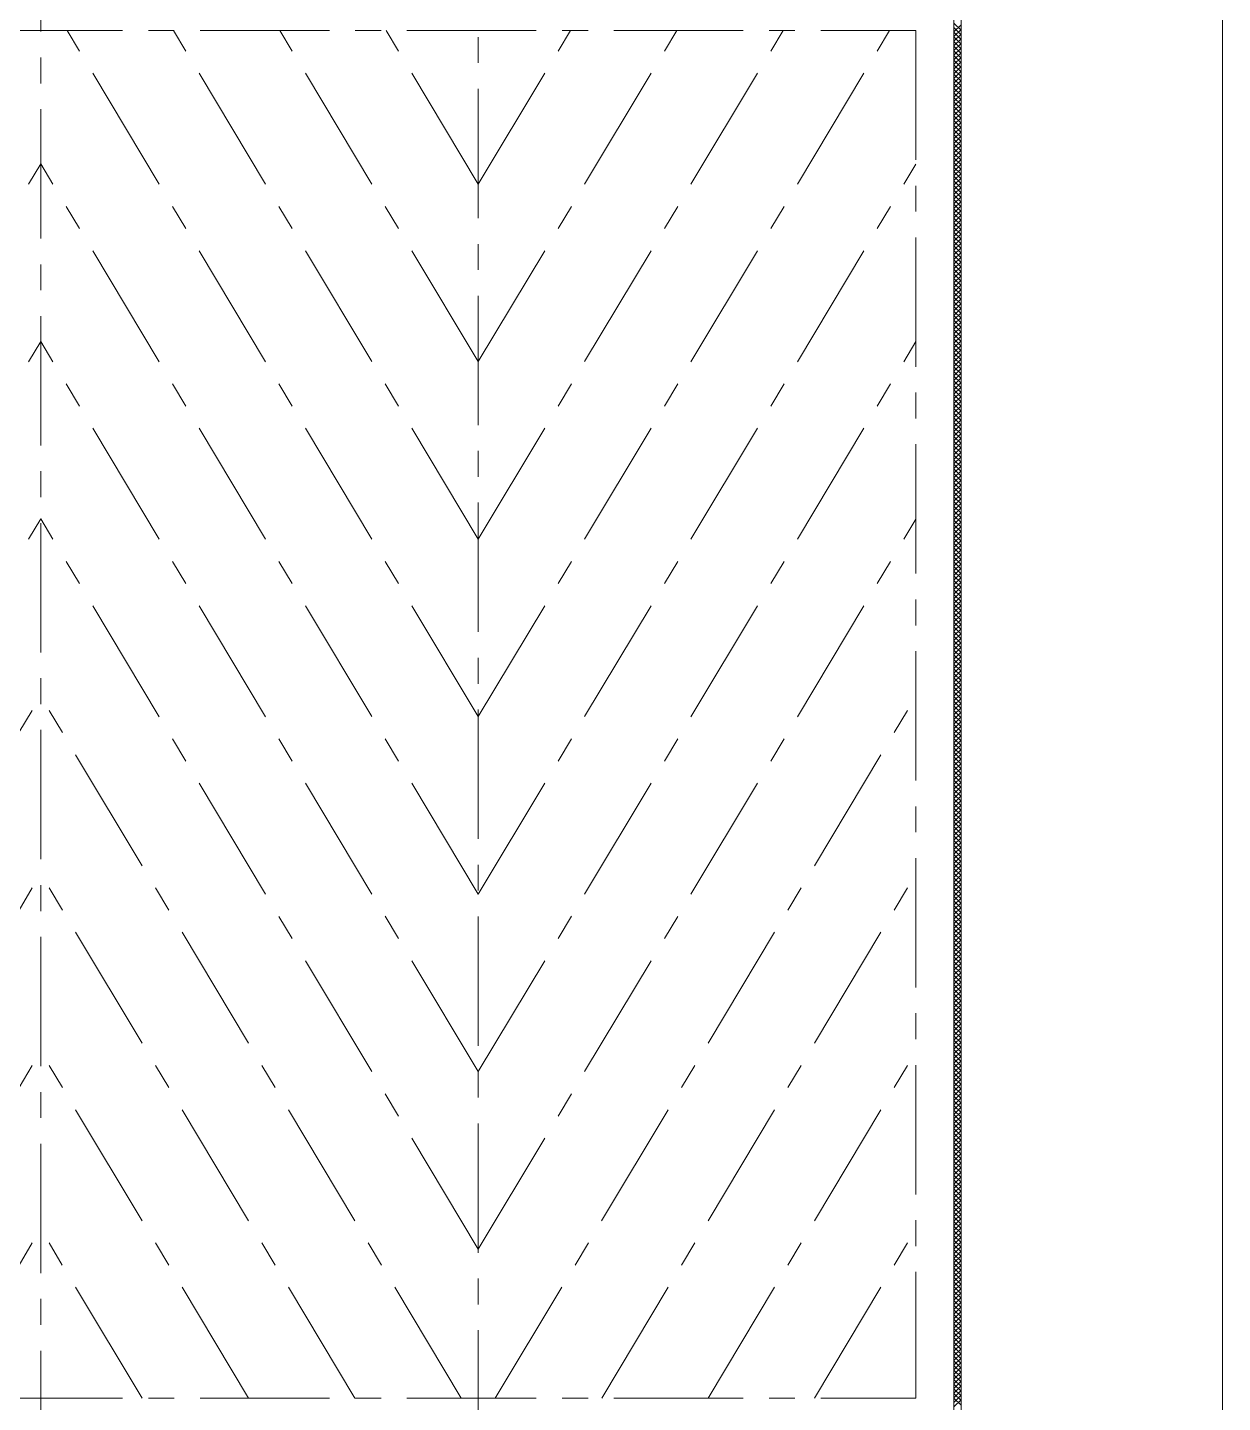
# Model space of a CAD drawing. Header units: millimetres. Extents: x -394 to 6212, y -2458 to 809.
# Drawn here: x 2861.13 to 2884.23, y -1869.96 to -1843.38 of the extents above; entities that cross this region are included whole.
import ezdxf

# ---------------------------------------------------------------- set-up
doc = ezdxf.new("R2010")
doc.units = ezdxf.units.MM
doc.linetypes.add('CENTERX2', pattern=[4, 2.5, -0.5, 0.5, -0.5])
for name, color, linetype, lineweight, true_color in [('1', 1, 'Continuous', 18, 0xff0000), ('2', 2, 'Continuous', 18, 0xffff00), ('3', 3, 'CENTERX2', 18, 0x00ff00)]:
    doc.layers.add(name, color=color, linetype=linetype, lineweight=lineweight, true_color=true_color)

msp = doc.modelspace()

# ---------------------------------------------------------------- linework, layer by layer
at = {"layer": '1'}
for p, q in [((2884.23314, -1823.93368), (2884.23314, -1889.18445)), ((2879.17746, -1832.83929), (2879.17746, -1880.27884)), ((2879.03907, -1842.19265), (2879.03907, -1870.92548))]:
    msp.add_line(p, q, dxfattribs=at)
at = {"layer": '2'}
for p, q in [((2879.17746, -1843.42962), (2879.03907, -1843.29123)), ((2879.03907, -1843.4647), (2879.17746, -1843.32631)), ((2879.17746, -1843.51942), (2879.03907, -1843.38103)), ((2879.03907, -1843.55451), (2879.17746, -1843.41612)), ((2879.17746, -1843.60922), (2879.03907, -1843.47083)), ((2879.03907, -1843.64431), (2879.17746, -1843.50592)), ((2879.17746, -1843.69903), (2879.03907, -1843.56064)), ((2879.03907, -1843.73411), (2879.17746, -1843.59572)), ((2879.17746, -1843.78883), (2879.03907, -1843.65044)), ((2879.03907, -1843.82391), (2879.17746, -1843.68552)), ((2879.17746, -1843.87863), (2879.03907, -1843.74024)), ((2879.03907, -1843.91372), (2879.17746, -1843.77533)), ((2879.17746, -1843.96843), (2879.03907, -1843.83005)), ((2879.03907, -1844.00352), (2879.17746, -1843.86513)), ((2879.17746, -1844.05824), (2879.03907, -1843.91985)), ((2879.03907, -1844.09332), (2879.17746, -1843.95493)), ((2879.17746, -1844.14804), (2879.03907, -1844.00965)), ((2879.03907, -1844.18312), (2879.17746, -1844.04473)), ((2879.17746, -1844.23784), (2879.03907, -1844.09945)), ((2879.03907, -1844.27293), (2879.17746, -1844.13454)), ((2879.17746, -1844.32764), (2879.03907, -1844.18926)), ((2879.03907, -1844.36273), (2879.17746, -1844.22434)), ((2879.17746, -1844.41745), (2879.03907, -1844.27906)), ((2879.03907, -1844.45253), (2879.17746, -1844.31414)), ((2879.17746, -1844.50725), (2879.03907, -1844.36886)), ((2879.03907, -1844.54233), (2879.17746, -1844.40394)), ((2879.17746, -1844.59705), (2879.03907, -1844.45866)), ((2879.03907, -1844.63214), (2879.17746, -1844.49375)), ((2879.17746, -1844.68686), (2879.03907, -1844.54847)), ((2879.03907, -1844.72194), (2879.17746, -1844.58355)), ((2879.17746, -1844.77666), (2879.03907, -1844.63827)), ((2879.03907, -1844.81174), (2879.17746, -1844.67335)), ((2879.17746, -1844.86646), (2879.03907, -1844.72807)), ((2879.03907, -1844.90154), (2879.17746, -1844.76315)), ((2879.17746, -1844.95626), (2879.03907, -1844.81787)), ((2879.03907, -1844.99135), (2879.17746, -1844.85296)), ((2879.17746, -1845.04607), (2879.03907, -1844.90768)), ((2879.03907, -1845.08115), (2879.17746, -1844.94276)), ((2879.17746, -1845.13587), (2879.03907, -1844.99748)), ((2879.03907, -1845.17095), (2879.17746, -1845.03256)), ((2879.17746, -1845.22567), (2879.03907, -1845.08728)), ((2879.03907, -1845.26075), (2879.17746, -1845.12236)), ((2879.17746, -1845.31547), (2879.03907, -1845.17708)), ((2879.03907, -1845.35056), (2879.17746, -1845.21217)), ((2879.17746, -1845.40528), (2879.03907, -1845.26689)), ((2879.03907, -1845.44036), (2879.17746, -1845.30197)), ((2879.17746, -1845.49508), (2879.03907, -1845.35669)), ((2879.03907, -1845.53016), (2879.17746, -1845.39177)), ((2879.17746, -1845.58488), (2879.03907, -1845.44649)), ((2879.03907, -1845.61996), (2879.17746, -1845.48157)), ((2879.17746, -1845.67468), (2879.03907, -1845.53629)), ((2879.03907, -1845.70977), (2879.17746, -1845.57138)), ((2879.17746, -1845.76449), (2879.03907, -1845.6261)), ((2879.03907, -1845.79957), (2879.17746, -1845.66118)), ((2879.17746, -1845.85429), (2879.03907, -1845.7159)), ((2879.03907, -1845.88937), (2879.17746, -1845.75098)), ((2879.17746, -1845.94409), (2879.03907, -1845.8057)), ((2879.03907, -1845.97917), (2879.17746, -1845.84079)), ((2879.17746, -1846.03389), (2879.03907, -1845.8955)), ((2879.03907, -1846.06898), (2879.17746, -1845.93059)), ((2879.17746, -1846.1237), (2879.03907, -1845.98531)), ((2879.03907, -1846.15878), (2879.17746, -1846.02039)), ((2879.17746, -1846.2135), (2879.03907, -1846.07511)), ((2879.03907, -1846.24858), (2879.17746, -1846.11019)), ((2879.17746, -1846.3033), (2879.03907, -1846.16491)), ((2879.03907, -1846.33838), (2879.17746, -1846.2)), ((2879.17746, -1846.3931), (2879.03907, -1846.25471)), ((2879.03907, -1846.42819), (2879.17746, -1846.2898)), ((2879.17746, -1846.48291), (2879.03907, -1846.34452)), ((2879.03907, -1846.51799), (2879.17746, -1846.3796)), ((2879.17746, -1846.57271), (2879.03907, -1846.43432)), ((2879.03907, -1846.60779), (2879.17746, -1846.4694)), ((2879.17746, -1846.66251), (2879.03907, -1846.52412)), ((2879.03907, -1846.6976), (2879.17746, -1846.55921)), ((2879.17746, -1846.75231), (2879.03907, -1846.61392)), ((2879.03907, -1846.7874), (2879.17746, -1846.64901)), ((2879.17746, -1846.84212), (2879.03907, -1846.70373)), ((2879.03907, -1846.8772), (2879.17746, -1846.73881)), ((2879.17746, -1846.93192), (2879.03907, -1846.79353)), ((2879.03907, -1846.967), (2879.17746, -1846.82861)), ((2879.17746, -1847.02172), (2879.03907, -1846.88333)), ((2879.03907, -1847.05681), (2879.17746, -1846.91842)), ((2879.17746, -1847.11152), (2879.03907, -1846.97313)), ((2879.03907, -1847.14661), (2879.17746, -1847.00822)), ((2879.17746, -1847.20133), (2879.03907, -1847.06294)), ((2879.03907, -1847.23641), (2879.17746, -1847.09802)), ((2879.17746, -1847.29113), (2879.03907, -1847.15274)), ((2879.03907, -1847.32621), (2879.17746, -1847.18782)), ((2879.17746, -1847.38093), (2879.03907, -1847.24254)), ((2879.03907, -1847.41602), (2879.17746, -1847.27763)), ((2879.17746, -1847.47073), (2879.03907, -1847.33234)), ((2879.03907, -1847.50582), (2879.17746, -1847.36743)), ((2879.17746, -1847.56054), (2879.03907, -1847.42215)), ((2879.03907, -1847.59562), (2879.17746, -1847.45723)), ((2879.17746, -1847.65034), (2879.03907, -1847.51195)), ((2879.03907, -1847.68542), (2879.17746, -1847.54703)), ((2879.17746, -1847.74014), (2879.03907, -1847.60175)), ((2879.03907, -1847.77523), (2879.17746, -1847.63684)), ((2879.17746, -1847.82994), (2879.03907, -1847.69156)), ((2879.03907, -1847.86503), (2879.17746, -1847.72664)), ((2879.17746, -1847.91975), (2879.03907, -1847.78136)), ((2879.03907, -1847.95483), (2879.17746, -1847.81644)), ((2879.17746, -1848.00955), (2879.03907, -1847.87116)), ((2879.03907, -1848.04463), (2879.17746, -1847.90624)), ((2879.17746, -1848.09935), (2879.03907, -1847.96096)), ((2879.03907, -1848.13444), (2879.17746, -1847.99605)), ((2879.17746, -1848.18915), (2879.03907, -1848.05077)), ((2879.03907, -1848.22424), (2879.17746, -1848.08585)), ((2879.17746, -1848.27896), (2879.03907, -1848.14057)), ((2879.03907, -1848.31404), (2879.17746, -1848.17565)), ((2879.17746, -1848.36876), (2879.03907, -1848.23037)), ((2879.03907, -1848.40384), (2879.17746, -1848.26545)), ((2879.17746, -1848.45856), (2879.03907, -1848.32017)), ((2879.03907, -1848.49365), (2879.17746, -1848.35526)), ((2879.17746, -1848.54837), (2879.03907, -1848.40998)), ((2879.03907, -1848.58345), (2879.17746, -1848.44506)), ((2879.17746, -1848.63817), (2879.03907, -1848.49978)), ((2879.03907, -1848.67325), (2879.17746, -1848.53486)), ((2879.17746, -1848.72797), (2879.03907, -1848.58958)), ((2879.03907, -1848.76305), (2879.17746, -1848.62466)), ((2879.17746, -1848.81777), (2879.03907, -1848.67938)), ((2879.03907, -1848.85286), (2879.17746, -1848.71447)), ((2879.17746, -1848.90758), (2879.03907, -1848.76919)), ((2879.03907, -1848.94266), (2879.17746, -1848.80427)), ((2879.17746, -1848.99738), (2879.03907, -1848.85899)), ((2879.03907, -1849.03246), (2879.17746, -1848.89407)), ((2879.17746, -1849.08718), (2879.03907, -1848.94879)), ((2879.03907, -1849.12226), (2879.17746, -1848.98387)), ((2879.17746, -1849.17698), (2879.03907, -1849.03859)), ((2879.03907, -1849.21207), (2879.17746, -1849.07368)), ((2879.17746, -1849.26679), (2879.03907, -1849.1284)), ((2879.03907, -1849.30187), (2879.17746, -1849.16348)), ((2879.17746, -1849.35659), (2879.03907, -1849.2182)), ((2879.03907, -1849.39167), (2879.17746, -1849.25328)), ((2879.17746, -1849.44639), (2879.03907, -1849.308)), ((2879.03907, -1849.48147), (2879.17746, -1849.34308)), ((2879.17746, -1849.53619), (2879.03907, -1849.3978)), ((2879.03907, -1849.57128), (2879.17746, -1849.43289)), ((2879.17746, -1849.626), (2879.03907, -1849.48761)), ((2879.03907, -1849.66108), (2879.17746, -1849.52269)), ((2879.17746, -1849.7158), (2879.03907, -1849.57741)), ((2879.03907, -1849.75088), (2879.17746, -1849.61249)), ((2879.17746, -1849.8056), (2879.03907, -1849.66721)), ((2879.03907, -1849.84068), (2879.17746, -1849.7023)), ((2879.17746, -1849.8954), (2879.03907, -1849.75701)), ((2879.03907, -1849.93049), (2879.17746, -1849.7921)), ((2879.17746, -1849.98521), (2879.03907, -1849.84682)), ((2879.03907, -1850.02029), (2879.17746, -1849.8819)), ((2879.17746, -1850.07501), (2879.03907, -1849.93662)), ((2879.03907, -1850.11009), (2879.17746, -1849.9717)), ((2879.17746, -1850.16481), (2879.03907, -1850.02642)), ((2879.03907, -1850.19989), (2879.17746, -1850.06151)), ((2879.17746, -1850.25461), (2879.03907, -1850.11622)), ((2879.03907, -1850.2897), (2879.17746, -1850.15131)), ((2879.17746, -1850.34442), (2879.03907, -1850.20603)), ((2879.03907, -1850.3795), (2879.17746, -1850.24111)), ((2879.17746, -1850.43422), (2879.03907, -1850.29583)), ((2879.03907, -1850.4693), (2879.17746, -1850.33091)), ((2879.17746, -1850.52402), (2879.03907, -1850.38563)), ((2879.03907, -1850.55911), (2879.17746, -1850.42072)), ((2879.17746, -1850.61382), (2879.03907, -1850.47543)), ((2879.03907, -1850.64891), (2879.17746, -1850.51052)), ((2879.17746, -1850.70363), (2879.03907, -1850.56524)), ((2879.03907, -1850.73871), (2879.17746, -1850.60032)), ((2879.17746, -1850.79343), (2879.03907, -1850.65504)), ((2879.03907, -1850.82851), (2879.17746, -1850.69012)), ((2879.17746, -1850.88323), (2879.03907, -1850.74484)), ((2879.03907, -1850.91832), (2879.17746, -1850.77993)), ((2879.17746, -1850.97303), (2879.03907, -1850.83464)), ((2879.03907, -1851.00812), (2879.17746, -1850.86973)), ((2879.17746, -1851.06284), (2879.03907, -1850.92445)), ((2879.03907, -1851.09792), (2879.17746, -1850.95953)), ((2879.17746, -1851.15264), (2879.03907, -1851.01425)), ((2879.03907, -1851.18772), (2879.17746, -1851.04933)), ((2879.17746, -1851.24244), (2879.03907, -1851.10405)), ((2879.03907, -1851.27753), (2879.17746, -1851.13914)), ((2879.17746, -1851.33224), (2879.03907, -1851.19386)), ((2879.03907, -1851.36733), (2879.17746, -1851.22894)), ((2879.17746, -1851.42205), (2879.03907, -1851.28366)), ((2879.03907, -1851.45713), (2879.17746, -1851.31874)), ((2879.17746, -1851.51185), (2879.03907, -1851.37346)), ((2879.03907, -1851.54693), (2879.17746, -1851.40854)), ((2879.17746, -1851.60165), (2879.03907, -1851.46326)), ((2879.03907, -1851.63674), (2879.17746, -1851.49835)), ((2879.17746, -1851.69145), (2879.03907, -1851.55307)), ((2879.03907, -1851.72654), (2879.17746, -1851.58815)), ((2879.17746, -1851.78126), (2879.03907, -1851.64287)), ((2879.03907, -1851.81634), (2879.17746, -1851.67795)), ((2879.17746, -1851.87106), (2879.03907, -1851.73267)), ((2879.03907, -1851.90614), (2879.17746, -1851.76775)), ((2879.17746, -1851.96086), (2879.03907, -1851.82247)), ((2879.03907, -1851.99595), (2879.17746, -1851.85756)), ((2879.17746, -1852.05067), (2879.03907, -1851.91228)), ((2879.03907, -1852.08575), (2879.17746, -1851.94736)), ((2879.17746, -1852.14047), (2879.03907, -1852.00208)), ((2879.03907, -1852.17555), (2879.17746, -1852.03716)), ((2879.17746, -1852.23027), (2879.03907, -1852.09188)), ((2879.03907, -1852.26535), (2879.17746, -1852.12696)), ((2879.17746, -1852.32007), (2879.03907, -1852.18168)), ((2879.03907, -1852.35516), (2879.17746, -1852.21677)), ((2879.17746, -1852.40988), (2879.03907, -1852.27149)), ((2879.03907, -1852.44496), (2879.17746, -1852.30657)), ((2879.17746, -1852.49968), (2879.03907, -1852.36129)), ((2879.03907, -1852.53476), (2879.17746, -1852.39637)), ((2879.17746, -1852.58948), (2879.03907, -1852.45109)), ((2879.03907, -1852.62456), (2879.17746, -1852.48617)), ((2879.17746, -1852.67928), (2879.03907, -1852.54089)), ((2879.03907, -1852.71437), (2879.17746, -1852.57598)), ((2879.17746, -1852.76909), (2879.03907, -1852.6307)), ((2879.03907, -1852.80417), (2879.17746, -1852.66578)), ((2879.17746, -1852.85889), (2879.03907, -1852.7205)), ((2879.03907, -1852.89397), (2879.17746, -1852.75558)), ((2879.17746, -1852.94869), (2879.03907, -1852.8103)), ((2879.03907, -1852.98377), (2879.17746, -1852.84538)), ((2879.17746, -1853.03849), (2879.03907, -1852.9001)), ((2879.03907, -1853.07358), (2879.17746, -1852.93519)), ((2879.17746, -1853.1283), (2879.03907, -1852.98991)), ((2879.03907, -1853.16338), (2879.17746, -1853.02499)), ((2879.17746, -1853.2181), (2879.03907, -1853.07971)), ((2879.03907, -1853.25318), (2879.17746, -1853.11479)), ((2879.17746, -1853.3079), (2879.03907, -1853.16951)), ((2879.03907, -1853.34298), (2879.17746, -1853.2046)), ((2879.17746, -1853.3977), (2879.03907, -1853.25931)), ((2879.03907, -1853.43279), (2879.17746, -1853.2944)), ((2879.17746, -1853.48751), (2879.03907, -1853.34912)), ((2879.03907, -1853.52259), (2879.17746, -1853.3842)), ((2879.17746, -1853.57731), (2879.03907, -1853.43892)), ((2879.03907, -1853.61239), (2879.17746, -1853.474)), ((2879.17746, -1853.66711), (2879.03907, -1853.52872)), ((2879.03907, -1853.70219), (2879.17746, -1853.56381)), ((2879.17746, -1853.75691), (2879.03907, -1853.61852)), ((2879.03907, -1853.792), (2879.17746, -1853.65361)), ((2879.17746, -1853.84672), (2879.03907, -1853.70833)), ((2879.03907, -1853.8818), (2879.17746, -1853.74341)), ((2879.17746, -1853.93652), (2879.03907, -1853.79813)), ((2879.03907, -1853.9716), (2879.17746, -1853.83321)), ((2879.17746, -1854.02632), (2879.03907, -1853.88793)), ((2879.03907, -1854.06141), (2879.17746, -1853.92302)), ((2879.17746, -1854.11612), (2879.03907, -1853.97773)), ((2879.03907, -1854.15121), (2879.17746, -1854.01282)), ((2879.17746, -1854.20593), (2879.03907, -1854.06754)), ((2879.03907, -1854.24101), (2879.17746, -1854.10262)), ((2879.17746, -1854.29573), (2879.03907, -1854.15734)), ((2879.03907, -1854.33081), (2879.17746, -1854.19242)), ((2879.17746, -1854.38553), (2879.03907, -1854.24714)), ((2879.03907, -1854.42062), (2879.17746, -1854.28223)), ((2879.17746, -1854.47533), (2879.03907, -1854.33694)), ((2879.03907, -1854.51042), (2879.17746, -1854.37203)), ((2879.17746, -1854.56514), (2879.03907, -1854.42675)), ((2879.03907, -1854.60022), (2879.17746, -1854.46183)), ((2879.17746, -1854.65494), (2879.03907, -1854.51655)), ((2879.03907, -1854.69002), (2879.17746, -1854.55163)), ((2879.17746, -1854.74474), (2879.03907, -1854.60635)), ((2879.03907, -1854.77983), (2879.17746, -1854.64144)), ((2879.17746, -1854.83454), (2879.03907, -1854.69615)), ((2879.03907, -1854.86963), (2879.17746, -1854.73124)), ((2879.17746, -1854.92435), (2879.03907, -1854.78596)), ((2879.03907, -1854.95943), (2879.17746, -1854.82104)), ((2879.17746, -1855.01415), (2879.03907, -1854.87576)), ((2879.03907, -1855.04923), (2879.17746, -1854.91084)), ((2879.17746, -1855.10395), (2879.03907, -1854.96556)), ((2879.03907, -1855.13904), (2879.17746, -1855.00065)), ((2879.17746, -1855.19375), (2879.03907, -1855.05537)), ((2879.03907, -1855.22884), (2879.17746, -1855.09045)), ((2879.17746, -1855.28356), (2879.03907, -1855.14517)), ((2879.03907, -1855.31864), (2879.17746, -1855.18025)), ((2879.17746, -1855.37336), (2879.03907, -1855.23497)), ((2879.03907, -1855.40844), (2879.17746, -1855.27005)), ((2879.17746, -1855.46316), (2879.03907, -1855.32477)), ((2879.03907, -1855.49825), (2879.17746, -1855.35986)), ((2879.17746, -1855.55296), (2879.03907, -1855.41458)), ((2879.03907, -1855.58805), (2879.17746, -1855.44966)), ((2879.17746, -1855.64277), (2879.03907, -1855.50438)), ((2879.03907, -1855.67785), (2879.17746, -1855.53946)), ((2879.17746, -1855.73257), (2879.03907, -1855.59418)), ((2879.03907, -1855.76765), (2879.17746, -1855.62926)), ((2879.17746, -1855.82237), (2879.03907, -1855.68398)), ((2879.03907, -1855.85746), (2879.17746, -1855.71907)), ((2879.17746, -1855.91218), (2879.03907, -1855.77379)), ((2879.03907, -1855.94726), (2879.17746, -1855.80887)), ((2879.17746, -1856.00198), (2879.03907, -1855.86359)), ((2879.03907, -1856.03706), (2879.17746, -1855.89867)), ((2879.17746, -1856.09178), (2879.03907, -1855.95339)), ((2879.03907, -1856.12686), (2879.17746, -1855.98847)), ((2879.17746, -1856.18158), (2879.03907, -1856.04319)), ((2879.03907, -1856.21667), (2879.17746, -1856.07828)), ((2879.17746, -1856.27139), (2879.03907, -1856.133)), ((2879.03907, -1856.30647), (2879.17746, -1856.16808)), ((2879.17746, -1856.36119), (2879.03907, -1856.2228)), ((2879.03907, -1856.39627), (2879.17746, -1856.25788)), ((2879.17746, -1856.45099), (2879.03907, -1856.3126)), ((2879.03907, -1856.48607), (2879.17746, -1856.34768)), ((2879.17746, -1856.54079), (2879.03907, -1856.4024)), ((2879.03907, -1856.57588), (2879.17746, -1856.43749)), ((2879.17746, -1856.6306), (2879.03907, -1856.49221)), ((2879.03907, -1856.66568), (2879.17746, -1856.52729)), ((2879.17746, -1856.7204), (2879.03907, -1856.58201)), ((2879.03907, -1856.75548), (2879.17746, -1856.61709)), ((2879.17746, -1856.8102), (2879.03907, -1856.67181)), ((2879.03907, -1856.84528), (2879.17746, -1856.70689)), ((2879.17746, -1856.9), (2879.03907, -1856.76161)), ((2879.03907, -1856.93509), (2879.17746, -1856.7967)), ((2879.17746, -1856.98981), (2879.03907, -1856.85142)), ((2879.03907, -1857.02489), (2879.17746, -1856.8865)), ((2879.17746, -1857.07961), (2879.03907, -1856.94122)), ((2879.03907, -1857.11469), (2879.17746, -1856.9763)), ((2879.17746, -1857.16941), (2879.03907, -1857.03102)), ((2879.03907, -1857.20449), (2879.17746, -1857.06611)), ((2879.17746, -1857.25921), (2879.03907, -1857.12082)), ((2879.03907, -1857.2943), (2879.17746, -1857.15591)), ((2879.17746, -1857.34902), (2879.03907, -1857.21063)), ((2879.03907, -1857.3841), (2879.17746, -1857.24571)), ((2879.17746, -1857.43882), (2879.03907, -1857.30043)), ((2879.03907, -1857.4739), (2879.17746, -1857.33551)), ((2879.17746, -1857.52862), (2879.03907, -1857.39023)), ((2879.03907, -1857.5637), (2879.17746, -1857.42532)), ((2879.17746, -1857.61842), (2879.03907, -1857.48003)), ((2879.03907, -1857.65351), (2879.17746, -1857.51512)), ((2879.17746, -1857.70823), (2879.03907, -1857.56984)), ((2879.03907, -1857.74331), (2879.17746, -1857.60492)), ((2879.17746, -1857.79803), (2879.03907, -1857.65964)), ((2879.03907, -1857.83311), (2879.17746, -1857.69472)), ((2879.17746, -1857.88783), (2879.03907, -1857.74944)), ((2879.03907, -1857.92292), (2879.17746, -1857.78453)), ((2879.17746, -1857.97763), (2879.03907, -1857.83924)), ((2879.03907, -1858.01272), (2879.17746, -1857.87433)), ((2879.17746, -1858.06744), (2879.03907, -1857.92905)), ((2879.03907, -1858.10252), (2879.17746, -1857.96413)), ((2879.17746, -1858.15724), (2879.03907, -1858.01885)), ((2879.03907, -1858.19232), (2879.17746, -1858.05393)), ((2879.17746, -1858.24704), (2879.03907, -1858.10865)), ((2879.03907, -1858.28213), (2879.17746, -1858.14374)), ((2879.17746, -1858.33684), (2879.03907, -1858.19845)), ((2879.03907, -1858.37193), (2879.17746, -1858.23354)), ((2879.17746, -1858.42665), (2879.03907, -1858.28826)), ((2879.03907, -1858.46173), (2879.17746, -1858.32334)), ((2879.17746, -1858.51645), (2879.03907, -1858.37806)), ((2879.03907, -1858.55153), (2879.17746, -1858.41314)), ((2879.17746, -1858.60625), (2879.03907, -1858.46786)), ((2879.03907, -1858.64134), (2879.17746, -1858.50295)), ((2879.17746, -1858.69605), (2879.03907, -1858.55767)), ((2879.03907, -1858.73114), (2879.17746, -1858.59275)), ((2879.17746, -1858.78586), (2879.03907, -1858.64747)), ((2879.03907, -1858.82094), (2879.17746, -1858.68255)), ((2879.17746, -1858.87566), (2879.03907, -1858.73727)), ((2879.03907, -1858.91074), (2879.17746, -1858.77235)), ((2879.17746, -1858.96546), (2879.03907, -1858.82707)), ((2879.03907, -1859.00055), (2879.17746, -1858.86216)), ((2879.17746, -1859.05526), (2879.03907, -1858.91688)), ((2879.03907, -1859.09035), (2879.17746, -1858.95196)), ((2879.17746, -1859.14507), (2879.03907, -1859.00668)), ((2879.03907, -1859.18015), (2879.17746, -1859.04176)), ((2879.17746, -1859.23487), (2879.03907, -1859.09648)), ((2879.03907, -1859.26995), (2879.17746, -1859.13156)), ((2879.17746, -1859.32467), (2879.03907, -1859.18628)), ((2879.03907, -1859.35976), (2879.17746, -1859.22137)), ((2879.17746, -1859.41448), (2879.03907, -1859.27609)), ((2879.03907, -1859.44956), (2879.17746, -1859.31117)), ((2879.17746, -1859.50428), (2879.03907, -1859.36589)), ((2879.03907, -1859.53936), (2879.17746, -1859.40097)), ((2879.17746, -1859.59408), (2879.03907, -1859.45569)), ((2879.03907, -1859.62916), (2879.17746, -1859.49077)), ((2879.17746, -1859.68388), (2879.03907, -1859.54549)), ((2879.03907, -1859.71897), (2879.17746, -1859.58058)), ((2879.17746, -1859.77369), (2879.03907, -1859.6353)), ((2879.03907, -1859.80877), (2879.17746, -1859.67038)), ((2879.17746, -1859.86349), (2879.03907, -1859.7251)), ((2879.03907, -1859.89857), (2879.17746, -1859.76018)), ((2879.17746, -1859.95329), (2879.03907, -1859.8149)), ((2879.03907, -1859.98837), (2879.17746, -1859.84998)), ((2879.17746, -1860.04309), (2879.03907, -1859.9047)), ((2879.03907, -1860.07818), (2879.17746, -1859.93979)), ((2879.17746, -1860.1329), (2879.03907, -1859.99451)), ((2879.03907, -1860.16798), (2879.17746, -1860.02959)), ((2879.17746, -1860.2227), (2879.03907, -1860.08431)), ((2879.03907, -1860.25778), (2879.17746, -1860.11939)), ((2879.17746, -1860.3125), (2879.03907, -1860.17411)), ((2879.03907, -1860.34758), (2879.17746, -1860.20919)), ((2879.17746, -1860.4023), (2879.03907, -1860.26391)), ((2879.03907, -1860.43739), (2879.17746, -1860.299)), ((2879.17746, -1860.49211), (2879.03907, -1860.35372)), ((2879.03907, -1860.52719), (2879.17746, -1860.3888)), ((2879.17746, -1860.58191), (2879.03907, -1860.44352)), ((2879.03907, -1860.61699), (2879.17746, -1860.4786)), ((2879.17746, -1860.67171), (2879.03907, -1860.53332)), ((2879.03907, -1860.70679), (2879.17746, -1860.56841)), ((2879.17746, -1860.76151), (2879.03907, -1860.62312)), ((2879.03907, -1860.7966), (2879.17746, -1860.65821)), ((2879.17746, -1860.85132), (2879.03907, -1860.71293)), ((2879.03907, -1860.8864), (2879.17746, -1860.74801)), ((2879.17746, -1860.94112), (2879.03907, -1860.80273)), ((2879.03907, -1860.9762), (2879.17746, -1860.83781)), ((2879.17746, -1861.03092), (2879.03907, -1860.89253)), ((2879.03907, -1861.066), (2879.17746, -1860.92762)), ((2879.17746, -1861.12072), (2879.03907, -1860.98233)), ((2879.03907, -1861.15581), (2879.17746, -1861.01742)), ((2879.17746, -1861.21053), (2879.03907, -1861.07214)), ((2879.03907, -1861.24561), (2879.17746, -1861.10722)), ((2879.17746, -1861.30033), (2879.03907, -1861.16194)), ((2879.03907, -1861.33541), (2879.17746, -1861.19702)), ((2879.17746, -1861.39013), (2879.03907, -1861.25174)), ((2879.03907, -1861.42522), (2879.17746, -1861.28683)), ((2879.17746, -1861.47993), (2879.03907, -1861.34154)), ((2879.03907, -1861.51502), (2879.17746, -1861.37663)), ((2879.17746, -1861.56974), (2879.03907, -1861.43135)), ((2879.03907, -1861.60482), (2879.17746, -1861.46643)), ((2879.17746, -1861.65954), (2879.03907, -1861.52115)), ((2879.03907, -1861.69462), (2879.17746, -1861.55623)), ((2879.17746, -1861.74934), (2879.03907, -1861.61095)), ((2879.03907, -1861.78443), (2879.17746, -1861.64604)), ((2879.17746, -1861.83914), (2879.03907, -1861.70075)), ((2879.03907, -1861.87423), (2879.17746, -1861.73584)), ((2879.17746, -1861.92895), (2879.03907, -1861.79056)), ((2879.03907, -1861.96403), (2879.17746, -1861.82564)), ((2879.17746, -1862.01875), (2879.03907, -1861.88036)), ((2879.03907, -1862.05383), (2879.17746, -1861.91544)), ((2879.17746, -1862.10855), (2879.03907, -1861.97016)), ((2879.03907, -1862.14364), (2879.17746, -1862.00525)), ((2879.17746, -1862.19835), (2879.03907, -1862.05996)), ((2879.03907, -1862.23344), (2879.17746, -1862.09505)), ((2879.17746, -1862.28816), (2879.03907, -1862.14977)), ((2879.03907, -1862.32324), (2879.17746, -1862.18485)), ((2879.17746, -1862.37796), (2879.03907, -1862.23957)), ((2879.03907, -1862.41304), (2879.17746, -1862.27465)), ((2879.17746, -1862.46776), (2879.03907, -1862.32937)), ((2879.03907, -1862.50285), (2879.17746, -1862.36446)), ((2879.17746, -1862.55756), (2879.03907, -1862.41918)), ((2879.03907, -1862.59265), (2879.17746, -1862.45426)), ((2879.17746, -1862.64737), (2879.03907, -1862.50898)), ((2879.03907, -1862.68245), (2879.17746, -1862.54406)), ((2879.17746, -1862.73717), (2879.03907, -1862.59878)), ((2879.03907, -1862.77225), (2879.17746, -1862.63386)), ((2879.17746, -1862.82697), (2879.03907, -1862.68858)), ((2879.03907, -1862.86206), (2879.17746, -1862.72367)), ((2879.17746, -1862.91677), (2879.03907, -1862.77839)), ((2879.03907, -1862.95186), (2879.17746, -1862.81347)), ((2879.17746, -1863.00658), (2879.03907, -1862.86819)), ((2879.03907, -1863.04166), (2879.17746, -1862.90327)), ((2879.17746, -1863.09638), (2879.03907, -1862.95799)), ((2879.03907, -1863.13146), (2879.17746, -1862.99307)), ((2879.17746, -1863.18618), (2879.03907, -1863.04779)), ((2879.03907, -1863.22127), (2879.17746, -1863.08288)), ((2879.17746, -1863.27599), (2879.03907, -1863.1376)), ((2879.03907, -1863.31107), (2879.17746, -1863.17268)), ((2879.17746, -1863.36579), (2879.03907, -1863.2274)), ((2879.03907, -1863.40087), (2879.17746, -1863.26248)), ((2879.17746, -1863.45559), (2879.03907, -1863.3172)), ((2879.03907, -1863.49067), (2879.17746, -1863.35228)), ((2879.17746, -1863.54539), (2879.03907, -1863.407)), ((2879.03907, -1863.58048), (2879.17746, -1863.44209)), ((2879.17746, -1863.6352), (2879.03907, -1863.49681)), ((2879.03907, -1863.67028), (2879.17746, -1863.53189)), ((2879.17746, -1863.725), (2879.03907, -1863.58661)), ((2879.03907, -1863.76008), (2879.17746, -1863.62169)), ((2879.17746, -1863.8148), (2879.03907, -1863.67641)), ((2879.03907, -1863.84988), (2879.17746, -1863.71149)), ((2879.17746, -1863.9046), (2879.03907, -1863.76621)), ((2879.03907, -1863.93969), (2879.17746, -1863.8013)), ((2879.17746, -1863.99441), (2879.03907, -1863.85602)), ((2879.03907, -1864.02949), (2879.17746, -1863.8911)), ((2879.17746, -1864.08421), (2879.03907, -1863.94582)), ((2879.03907, -1864.11929), (2879.17746, -1863.9809)), ((2879.17746, -1864.17401), (2879.03907, -1864.03562)), ((2879.03907, -1864.20909), (2879.17746, -1864.0707)), ((2879.17746, -1864.26381), (2879.03907, -1864.12542)), ((2879.03907, -1864.2989), (2879.17746, -1864.16051)), ((2879.17746, -1864.35362), (2879.03907, -1864.21523)), ((2879.03907, -1864.3887), (2879.17746, -1864.25031)), ((2879.17746, -1864.44342), (2879.03907, -1864.30503)), ((2879.03907, -1864.4785), (2879.17746, -1864.34011)), ((2879.17746, -1864.53322), (2879.03907, -1864.39483)), ((2879.03907, -1864.5683), (2879.17746, -1864.42992)), ((2879.17746, -1864.62302), (2879.03907, -1864.48463)), ((2879.03907, -1864.65811), (2879.17746, -1864.51972)), ((2879.17746, -1864.71283), (2879.03907, -1864.57444)), ((2879.03907, -1864.74791), (2879.17746, -1864.60952)), ((2879.17746, -1864.80263), (2879.03907, -1864.66424)), ((2879.03907, -1864.83771), (2879.17746, -1864.69932)), ((2879.17746, -1864.89243), (2879.03907, -1864.75404)), ((2879.03907, -1864.92751), (2879.17746, -1864.78913)), ((2879.17746, -1864.98223), (2879.03907, -1864.84384)), ((2879.03907, -1865.01732), (2879.17746, -1864.87893)), ((2879.17746, -1865.07204), (2879.03907, -1864.93365)), ((2879.03907, -1865.10712), (2879.17746, -1864.96873)), ((2879.17746, -1865.16184), (2879.03907, -1865.02345)), ((2879.03907, -1865.19692), (2879.17746, -1865.05853)), ((2879.17746, -1865.25164), (2879.03907, -1865.11325)), ((2879.03907, -1865.28673), (2879.17746, -1865.14834)), ((2879.17746, -1865.34144), (2879.03907, -1865.20305)), ((2879.03907, -1865.37653), (2879.17746, -1865.23814)), ((2879.17746, -1865.43125), (2879.03907, -1865.29286)), ((2879.03907, -1865.46633), (2879.17746, -1865.32794)), ((2879.17746, -1865.52105), (2879.03907, -1865.38266)), ((2879.03907, -1865.55613), (2879.17746, -1865.41774)), ((2879.17746, -1865.61085), (2879.03907, -1865.47246)), ((2879.03907, -1865.64594), (2879.17746, -1865.50755)), ((2879.17746, -1865.70065), (2879.03907, -1865.56226)), ((2879.03907, -1865.73574), (2879.17746, -1865.59735)), ((2879.17746, -1865.79046), (2879.03907, -1865.65207)), ((2879.03907, -1865.82554), (2879.17746, -1865.68715)), ((2879.17746, -1865.88026), (2879.03907, -1865.74187)), ((2879.03907, -1865.91534), (2879.17746, -1865.77695)), ((2879.17746, -1865.97006), (2879.03907, -1865.83167)), ((2879.03907, -1866.00515), (2879.17746, -1865.86676)), ((2879.17746, -1866.05986), (2879.03907, -1865.92148)), ((2879.03907, -1866.09495), (2879.17746, -1865.95656)), ((2879.17746, -1866.14967), (2879.03907, -1866.01128)), ((2879.03907, -1866.18475), (2879.17746, -1866.04636)), ((2879.17746, -1866.23947), (2879.03907, -1866.10108)), ((2879.03907, -1866.27455), (2879.17746, -1866.13616)), ((2879.17746, -1866.32927), (2879.03907, -1866.19088)), ((2879.03907, -1866.36436), (2879.17746, -1866.22597)), ((2879.17746, -1866.41907), (2879.03907, -1866.28069)), ((2879.03907, -1866.45416), (2879.17746, -1866.31577)), ((2879.17746, -1866.50888), (2879.03907, -1866.37049)), ((2879.03907, -1866.54396), (2879.17746, -1866.40557)), ((2879.17746, -1866.59868), (2879.03907, -1866.46029)), ((2879.03907, -1866.63376), (2879.17746, -1866.49537)), ((2879.17746, -1866.68848), (2879.03907, -1866.55009)), ((2879.03907, -1866.72357), (2879.17746, -1866.58518)), ((2879.17746, -1866.77829), (2879.03907, -1866.6399)), ((2879.03907, -1866.81337), (2879.17746, -1866.67498)), ((2879.17746, -1866.86809), (2879.03907, -1866.7297)), ((2879.03907, -1866.90317), (2879.17746, -1866.76478)), ((2879.17746, -1866.95789), (2879.03907, -1866.8195)), ((2879.03907, -1866.99297), (2879.17746, -1866.85458)), ((2879.17746, -1867.04769), (2879.03907, -1866.9093)), ((2879.03907, -1867.08278), (2879.17746, -1866.94439)), ((2879.17746, -1867.1375), (2879.03907, -1866.99911)), ((2879.03907, -1867.17258), (2879.17746, -1867.03419)), ((2879.17746, -1867.2273), (2879.03907, -1867.08891)), ((2879.03907, -1867.26238), (2879.17746, -1867.12399)), ((2879.17746, -1867.3171), (2879.03907, -1867.17871)), ((2879.03907, -1867.35218), (2879.17746, -1867.21379)), ((2879.17746, -1867.4069), (2879.03907, -1867.26851)), ((2879.03907, -1867.44199), (2879.17746, -1867.3036)), ((2879.17746, -1867.49671), (2879.03907, -1867.35832)), ((2879.03907, -1867.53179), (2879.17746, -1867.3934)), ((2879.17746, -1867.58651), (2879.03907, -1867.44812)), ((2879.03907, -1867.62159), (2879.17746, -1867.4832)), ((2879.17746, -1867.67631), (2879.03907, -1867.53792)), ((2879.03907, -1867.71139), (2879.17746, -1867.573)), ((2879.17746, -1867.76611), (2879.03907, -1867.62772)), ((2879.03907, -1867.8012), (2879.17746, -1867.66281)), ((2879.17746, -1867.85592), (2879.03907, -1867.71753)), ((2879.03907, -1867.891), (2879.17746, -1867.75261)), ((2879.17746, -1867.94572), (2879.03907, -1867.80733)), ((2879.03907, -1867.9808), (2879.17746, -1867.84241)), ((2879.17746, -1868.03552), (2879.03907, -1867.89713)), ((2879.03907, -1868.0706), (2879.17746, -1867.93222)), ((2879.17746, -1868.12532), (2879.03907, -1867.98693)), ((2879.03907, -1868.16041), (2879.17746, -1868.02202)), ((2879.17746, -1868.21513), (2879.03907, -1868.07674)), ((2879.03907, -1868.25021), (2879.17746, -1868.11182)), ((2879.17746, -1868.30493), (2879.03907, -1868.16654)), ((2879.03907, -1868.34001), (2879.17746, -1868.20162)), ((2879.17746, -1868.39473), (2879.03907, -1868.25634)), ((2879.03907, -1868.42981), (2879.17746, -1868.29143)), ((2879.17746, -1868.48453), (2879.03907, -1868.34614)), ((2879.03907, -1868.51962), (2879.17746, -1868.38123)), ((2879.17746, -1868.57434), (2879.03907, -1868.43595)), ((2879.03907, -1868.60942), (2879.17746, -1868.47103)), ((2879.17746, -1868.66414), (2879.03907, -1868.52575)), ((2879.03907, -1868.69922), (2879.17746, -1868.56083)), ((2879.17746, -1868.75394), (2879.03907, -1868.61555)), ((2879.03907, -1868.78903), (2879.17746, -1868.65064)), ((2879.17746, -1868.84374), (2879.03907, -1868.70535)), ((2879.03907, -1868.87883), (2879.17746, -1868.74044)), ((2879.17746, -1868.93355), (2879.03907, -1868.79516)), ((2879.03907, -1868.96863), (2879.17746, -1868.83024)), ((2879.17746, -1869.02335), (2879.03907, -1868.88496)), ((2879.03907, -1869.05843), (2879.17746, -1868.92004)), ((2879.17746, -1869.11315), (2879.03907, -1868.97476)), ((2879.03907, -1869.14824), (2879.17746, -1869.00985)), ((2879.17746, -1869.20295), (2879.03907, -1869.06456)), ((2879.03907, -1869.23804), (2879.17746, -1869.09965)), ((2879.17746, -1869.29276), (2879.03907, -1869.15437)), ((2879.03907, -1869.32784), (2879.17746, -1869.18945)), ((2879.17746, -1869.38256), (2879.03907, -1869.24417)), ((2879.03907, -1869.41764), (2879.17746, -1869.27925)), ((2879.17746, -1869.47236), (2879.03907, -1869.33397)), ((2879.03907, -1869.50745), (2879.17746, -1869.36906)), ((2879.17746, -1869.56216), (2879.03907, -1869.42377)), ((2879.03907, -1869.59725), (2879.17746, -1869.45886)), ((2879.17746, -1869.65197), (2879.03907, -1869.51358)), ((2879.03907, -1869.68705), (2879.17746, -1869.54866)), ((2879.17746, -1869.74177), (2879.03907, -1869.60338)), ((2879.03907, -1869.77685), (2879.17746, -1869.63846)), ((2879.17746, -1869.83157), (2879.03907, -1869.69318)), ((2879.03907, -1869.86666), (2879.17746, -1869.72827)), ((2879.17746, -1869.92137), (2879.03907, -1869.78299)), ((2879.03907, -1869.95646), (2879.17746, -1869.81807)), ((2879.17746, -1870.01118), (2879.03907, -1869.87279)), ((2879.03907, -1870.04626), (2879.17746, -1869.90787))]:
    msp.add_line(p, q, dxfattribs=at)
at = {"layer": '3'}
for p, q in [((2861.38447, -1895.45793), (2861.38447, -1816.37768)), ((2869.84447, -1871.06364), (2869.84447, -1841.58908)), ((2844.46605, -1843.43585), (2878.3029, -1843.43585)), ((2869.84447, -1856.70015), (2861.89428, -1843.43585)), ((2869.84447, -1853.2688), (2863.95092, -1843.43585)), ((2869.84447, -1849.83745), (2866.00756, -1843.43585)), ((2869.84447, -1846.40609), (2868.0642, -1843.43585)), ((2869.84447, -1846.40609), (2871.62474, -1843.43585)), ((2869.84447, -1849.83745), (2873.68138, -1843.43585)), ((2869.84447, -1853.2688), (2875.73802, -1843.43585)), ((2869.84447, -1856.70015), (2877.79466, -1843.43585)), ((2878.3029, -1843.43585), (2878.3029, -1869.87618)), ((2852.92447, -1860.13151), (2861.38447, -1846.01663)), ((2869.84447, -1860.13151), (2861.38447, -1846.01663)), ((2869.84447, -1860.13151), (2878.3029, -1846.01926)), ((2852.92447, -1863.56287), (2861.38447, -1849.44799)), ((2869.84447, -1863.56287), (2861.38447, -1849.44799)), ((2869.84447, -1863.56287), (2878.3029, -1849.45062)), ((2852.92447, -1866.99423), (2861.38447, -1852.87935)), ((2869.84447, -1866.99423), (2861.38447, -1852.87935)), ((2869.84447, -1866.99423), (2878.3029, -1852.88198)), ((2853.25377, -1869.87618), (2861.38447, -1856.31071)), ((2869.51517, -1869.87618), (2861.38447, -1856.31071)), ((2870.17377, -1869.87618), (2878.3029, -1856.31334)), ((2855.31042, -1869.87618), (2861.38447, -1859.74207)), ((2867.45852, -1869.87618), (2861.38447, -1859.74207)), ((2872.23042, -1869.87618), (2878.3029, -1859.7447)), ((2857.36706, -1869.87618), (2861.38447, -1863.17343)), ((2865.40188, -1869.87618), (2861.38447, -1863.17343)), ((2874.28706, -1869.87618), (2878.3029, -1863.17606)), ((2859.42371, -1869.87618), (2861.38447, -1866.60479)), ((2863.34523, -1869.87618), (2861.38447, -1866.60479)), ((2876.34371, -1869.87618), (2878.3029, -1866.60742)), ((2844.46605, -1869.87618), (2878.3029, -1869.87618))]:
    msp.add_line(p, q, dxfattribs=at)

doc.saveas('drawing.dxf')
